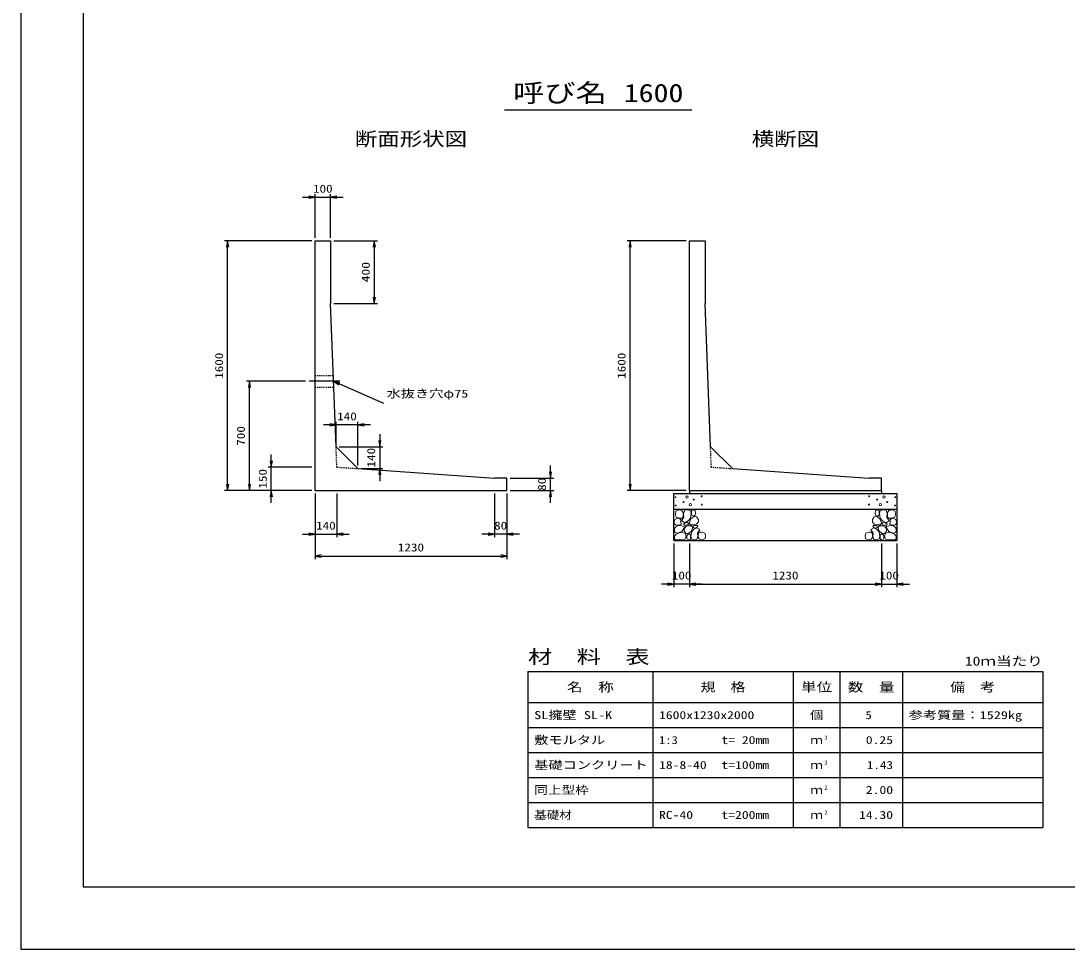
# Model space of a CAD drawing. Units: millimetres at full size. Extents: x 0 to 16820, y 0 to 12931.
# Drawn here: x 0 to 6706, y 0 to 5951 of the extents above; entities that cross this region are included whole.
import ezdxf
from ezdxf.enums import TextEntityAlignment as Align

# ---------------------------------------------------------------- set-up
doc = ezdxf.new("R2010")
doc.units = ezdxf.units.MM
doc.linetypes.add('CHAIN', pattern=[18.5, 12, -1.5, 3.5, -1.5])
doc.linetypes.add('DASHED_SPACED', pattern=[12, 6, -6])
for name, color, linetype, lineweight in [('D-BMK', 2, 'CHAIN', 25), ('D-DCR-HCHn', 4, 'Continuous', 9), ('D-MTR-FRAM', 7, 'Continuous', 25), ('D-MTR-LINE', 7, 'Continuous', 25), ('D-STR-DIM', 7, 'Continuous', 25), ('D-STR-STRn', 1, 'Continuous', 25), ('D-STR-TXT', 7, 'Continuous', 25), ('D-TTL', 2, 'Continuous', 25), ('D-TTL-TXT', 7, 'Continuous', 25)]:
    doc.layers.add(name, color=color, linetype=linetype, lineweight=lineweight)
doc.layers.add('D-MTR', color=7, linetype='Continuous')
doc.layers.add('D-MTR-TXT', color=7, linetype='Continuous')
doc.styles.add('ＭＳ ゴシック', font='')
doc.styles.get('ＭＳ ゴシック').set_extended_font_data('MS Gothic')

# ---------------------------------------------------------------- blocks, each defined once
blk = doc.blocks.new('open_arrow')
at = {"color": 0, "linetype": 'Continuous', "lineweight": -2}
blk.add_lwpolyline([(7.5, 1.25), (0, 0), (7.5, -1.25)], dxfattribs=at)

msp = doc.modelspace()

# ---------------------------------------------------------------- linework, layer by layer
at = {"layer": 'D-BMK'}
msp.add_line((2044.048, 3640), (1845, 3640), dxfattribs=at)
at = {"layer": 'D-DCR-HCHn'}
for points in [[(4192.281, 2753.808), (4185.346, 2733.005), (4194.592, 2719.136), (4217.707, 2716.824), (4233.488, 2723.599), (4226.952, 2739.939), (4231.575, 2749.185), (4222.33, 2758.431), (4208.461, 2763.053)], [(4236.198, 2811.594), (4215.395, 2816.217), (4196.904, 2806.971), (4194.592, 2786.168), (4199.215, 2769.988), (4222.33, 2763.053), (4238.51, 2763.053), (4245.444, 2774.611), (4245.444, 2800.037)], [(4254.69, 2813.906), (4247.756, 2793.102), (4250.067, 2769.988), (4233.887, 2744.562), (4254.69, 2733.005), (4277.805, 2744.562), (4291.673, 2763.053), (4296.296, 2793.102), (4291.673, 2809.283), (4277.805, 2816.217)], [(4293.985, 2758.431), (4282.427, 2730.693), (4291.673, 2719.136), (4319.411, 2719.136), (4330.968, 2723.759), (4342.525, 2739.939), (4342.525, 2753.808), (4330.968, 2772.299), (4317.099, 2774.611)], [(4298.608, 2809.283), (4298.608, 2781.545), (4310.165, 2774.611), (4321.722, 2781.545), (4324.034, 2797.725), (4321.722, 2811.594), (4305.542, 2816.217)], [(5506.015, 2758.431), (5517.573, 2730.693), (5508.327, 2719.136), (5480.589, 2719.136), (5469.032, 2723.759), (5457.475, 2739.939), (5457.475, 2753.808), (5469.032, 2772.299), (5482.901, 2774.611)], [(5501.392, 2809.283), (5501.392, 2781.545), (5489.835, 2774.611), (5478.278, 2781.545), (5475.966, 2797.725), (5478.278, 2811.594), (5494.458, 2816.217)], [(5545.31, 2813.906), (5552.244, 2793.102), (5549.933, 2769.988), (5566.113, 2744.562), (5545.31, 2733.005), (5522.195, 2744.562), (5508.327, 2763.053), (5503.704, 2793.102), (5508.327, 2809.283), (5522.195, 2816.217)], [(5563.802, 2811.594), (5584.605, 2816.217), (5603.096, 2806.971), (5605.408, 2786.168), (5600.785, 2769.988), (5577.67, 2763.053), (5561.49, 2763.053), (5554.556, 2774.611), (5554.556, 2800.037)], [(5607.719, 2753.808), (5614.654, 2733.005), (5605.408, 2719.136), (5582.293, 2716.824), (5566.512, 2723.599), (5573.048, 2739.939), (5568.425, 2749.185), (5577.67, 2758.431), (5591.539, 2763.053)], [(4236.155, 2677.009), (4253.277, 2702.692), (4251.137, 2709.112), (4227.594, 2715.533), (4206.192, 2713.393), (4191.21, 2700.551), (4189.07, 2685.57), (4191.21, 2670.588), (4208.332, 2666.308)], [(4259.313, 2733.005), (4247.756, 2723.759), (4252.379, 2716.824), (4268.559, 2716.824), (4275.493, 2719.136), (4280.116, 2728.382), (4273.182, 2735.316)], [(4296.082, 2677.009), (4306.783, 2702.692), (4298.222, 2713.393), (4272.539, 2713.393), (4261.838, 2709.112), (4251.137, 2694.131), (4251.137, 2681.289), (4261.838, 2664.167), (4274.679, 2662.027)], [(4332.466, 2625.643), (4338.886, 2644.905), (4336.746, 2666.308), (4351.728, 2689.85), (4332.466, 2700.551), (4311.063, 2689.85), (4298.222, 2672.728), (4293.941, 2644.905), (4298.222, 2629.924), (4311.063, 2623.503)], [(4328.185, 2700.551), (4338.886, 2709.112), (4334.606, 2715.533), (4319.624, 2715.533), (4313.204, 2713.393), (4308.923, 2704.832), (4315.344, 2698.411)], [(5467.534, 2625.643), (5461.114, 2644.905), (5463.254, 2666.308), (5448.272, 2689.85), (5467.534, 2700.551), (5488.937, 2689.85), (5501.778, 2672.728), (5506.059, 2644.905), (5501.778, 2629.924), (5488.937, 2623.503)], [(5471.815, 2700.551), (5461.114, 2709.112), (5465.394, 2715.533), (5480.376, 2715.533), (5486.796, 2713.393), (5491.077, 2704.832), (5484.656, 2698.411)], [(5503.918, 2677.009), (5493.217, 2702.692), (5501.778, 2713.393), (5527.461, 2713.393), (5538.162, 2709.112), (5548.863, 2694.131), (5548.863, 2681.289), (5538.162, 2664.167), (5525.321, 2662.027)], [(5540.687, 2733.005), (5552.244, 2723.759), (5547.621, 2716.824), (5531.441, 2716.824), (5524.507, 2719.136), (5519.884, 2728.382), (5526.818, 2735.316)], [(5563.845, 2677.009), (5546.723, 2702.692), (5548.863, 2709.112), (5572.406, 2715.533), (5593.808, 2713.393), (5608.79, 2700.551), (5610.93, 2685.57), (5608.79, 2670.588), (5591.668, 2666.308)], [(4244.716, 2623.503), (4259.698, 2629.924), (4263.978, 2651.326), (4255.417, 2666.308), (4240.435, 2670.588), (4221.173, 2668.448), (4199.771, 2659.887), (4189.07, 2647.045), (4189.07, 2632.064), (4195.49, 2623.503), (4221.173, 2625.643)], [(4291.801, 2629.924), (4291.801, 2655.606), (4281.1, 2662.027), (4270.399, 2655.606), (4268.259, 2640.625), (4270.399, 2627.783), (4285.381, 2623.503)], [(4349.588, 2627.783), (4368.85, 2623.503), (4385.972, 2632.064), (4388.112, 2651.326), (4383.831, 2666.308), (4362.429, 2672.728), (4347.447, 2672.728), (4341.027, 2662.027), (4341.027, 2638.484)], [(5450.412, 2627.783), (5431.15, 2623.503), (5414.028, 2632.064), (5411.888, 2651.326), (5416.169, 2666.308), (5437.571, 2672.728), (5452.553, 2672.728), (5458.973, 2662.027), (5458.973, 2638.484)], [(5508.199, 2629.924), (5508.199, 2655.606), (5518.9, 2662.027), (5529.601, 2655.606), (5531.741, 2640.625), (5529.601, 2627.783), (5514.619, 2623.503)], [(5555.284, 2623.503), (5540.302, 2629.924), (5536.022, 2651.326), (5544.583, 2666.308), (5559.565, 2670.588), (5578.827, 2668.448), (5600.229, 2659.887), (5610.93, 2647.045), (5610.93, 2632.064), (5604.51, 2623.503), (5578.827, 2625.643)]]:
    msp.add_lwpolyline(points, close=True, dxfattribs=at)
for centre, radius in [((4195.727, 2897.43), 3), ((4268.336, 2897.43), 7.5), ((4312.708, 2881.639), 3), ((4363.131, 2903.481), 3), ((5436.869, 2903.481), 3), ((5487.292, 2881.639), 3), ((5531.664, 2897.43), 7.5), ((5604.273, 2897.43), 3), ((4196.869, 2843.919), 3), ((4247.292, 2865.761), 3), ((4291.664, 2849.97), 7.5), ((4364.273, 2849.97), 3), ((5435.727, 2849.97), 3), ((5508.336, 2849.97), 7.5), ((5552.708, 2865.761), 3), ((5603.131, 2843.919), 3)]:
    msp.add_circle(centre, radius, dxfattribs=at)
at = {"layer": 'D-MTR-FRAM'}
for p, q in [((3250, 1780), (6550, 1780)), ((3250, 1780), (3250, 780)), ((6550, 1780), (6550, 780)), ((3250, 780), (6550, 780))]:
    msp.add_line(p, q, dxfattribs=at)
at = {"layer": 'D-MTR-LINE'}
for p, q in [((4050, 1780), (4050, 780)), ((4950, 1780), (4950, 780)), ((5250, 1780), (5250, 780)), ((5650, 1780), (5650, 780)), ((3250, 1580), (6550, 1580)), ((3250, 1420), (6550, 1420)), ((3250, 1260), (6550, 1260)), ((3250, 1100), (6550, 1100)), ((3250, 940), (6550, 940))]:
    msp.add_line(p, q, dxfattribs=at)
at = {"layer": 'D-STR-DIM'}
for p, q in [((1885, 4560), (1885, 4840)), ((1985, 4560), (1985, 4840)), ((1805, 4820), (2065, 4820)), ((1865, 4540), (1305, 4540)), ((1325, 2940), (1325, 4540)), ((2005, 4540), (2285, 4540)), ((2265, 4540), (2265, 4140)), ((4265, 4540), (3885, 4540)), ((3905, 2940), (3905, 4540)), ((2005, 4140), (2285, 4140)), ((1825, 3640), (1445, 3640)), ((1465, 2940), (1465, 3640)), ((2240.023, 3360.642), (1940.023, 3360.642)), ((2020.023, 3240.642), (2020.023, 3380.642)), ((2160.023, 3100.642), (2160.023, 3380.642)), ((2300.023, 3300.642), (2300.023, 3000.642)), ((2040.023, 3220.642), (2320.023, 3220.642)), ((1605, 2860), (1605, 3170)), ((1865, 3090), (1585, 3090)), ((3395, 2860), (3395, 3100)), ((2180.023, 3080.642), (2320.023, 3080.642)), ((3135, 3020), (3415, 3020)), ((1865, 2940), (1305, 2940)), ((1865, 2940), (1445, 2940)), ((1865, 2940), (1585, 2940)), ((1885, 2920), (1885, 2640)), ((1885, 2920), (1885, 2500)), ((2025, 2920), (2025, 2640)), ((3035, 2920), (3035, 2640)), ((3115, 2920), (3115, 2500)), ((3115, 2920), (3115, 2640)), ((3135, 2940), (3415, 2940)), ((4265, 2940), (3885, 2940)), ((1805, 2660), (2105, 2660)), ((3195, 2660), (2955, 2660)), ((4185, 2600), (4185, 2320)), ((4285, 2600), (4285, 2320)), ((4285, 2600), (4285, 2320)), ((5515, 2600), (5515, 2320)), ((5515, 2600), (5515, 2320)), ((5615, 2600), (5615, 2320)), ((1885, 2520), (3115, 2520)), ((4365, 2340), (4105, 2340)), ((4285, 2340), (5515, 2340)), ((5435, 2340), (5695, 2340))]:
    msp.add_line(p, q, dxfattribs=at)
at = {"layer": 'D-STR-STRn'}
for p, q in [((1885, 2940), (1885, 4540)), ((1885, 4540), (1985, 4540)), ((1985, 4540), (1985, 4140)), ((4285, 2940), (4285, 4540)), ((4285, 4540), (4385, 4540)), ((4385, 4540), (4385, 4140)), ((2020.023, 3220.642), (1985, 4140)), ((4420.023, 3220.642), (4385, 4140)), ((2160.023, 3080.642), (2020.023, 3220.642)), ((4560.023, 3080.642), (4420.023, 3220.642)), ((2160.023, 3080.642), (3035, 3020)), ((3115, 3020), (3035, 3020)), ((3115, 2940), (3115, 3020)), ((4560.023, 3080.642), (5435, 3020)), ((5515, 3020), (5435, 3020)), ((5515, 2940), (5515, 3020)), ((1885, 2940), (3115, 2940)), ((4185, 2620), (4185, 2920)), ((4185, 2920), (5615, 2920)), ((4285, 2940), (5515, 2940)), ((4285, 2940), (4285, 2920)), ((5515, 2940), (5515, 2920)), ((5615, 2920), (5615, 2620)), ((4185, 2820), (5615, 2820)), ((4185, 2620), (5615, 2620))]:
    msp.add_line(p, q, dxfattribs=at)
at = {"layer": 'D-STR-STRn', "linetype": 'DASHED_SPACED'}
for p, q in [((1885, 3677.5), (2002.619, 3677.5)), ((1885, 3602.5), (2005.476, 3602.5))]:
    msp.add_line(p, q, dxfattribs=at)
at = {"layer": 'D-STR-STRn', "color": 2, "linetype": 'DASHED_SPACED'}
for p, q in [((2025, 3090), (2020.023, 3220.642)), ((4425, 3090), (4420.023, 3220.642)), ((2025, 3090), (2160.023, 3080.642)), ((4425, 3090), (4560.023, 3080.642))]:
    msp.add_line(p, q, dxfattribs=at)
at = {"layer": 'D-STR-TXT'}
msp.add_line((2004.048, 3640), (2324.048, 3500), dxfattribs=at)
at = {"layer": 'D-TTL'}
for points in [[(0, 0), (16820, 0), (16820, 11880), (0, 11880)], [(400, 400), (16420, 400), (16420, 11480), (400, 11480)]]:
    msp.add_lwpolyline(points, close=True, dxfattribs=at)
at = {"layer": 'D-TTL-TXT'}
msp.add_line((3100, 5380), (4300, 5380), dxfattribs=at)

# ---------------------------------------------------------------- block references
at = {"layer": 'D-STR-DIM', "xscale": 5.33, "yscale": 5.33}
for p, rotation in [((1885, 4820), 180), ((1325, 4540), 270), ((2265, 4540), 270), ((3905, 4540), 270), ((2265, 4140), 90), ((1465, 3640), 270), ((2020.023, 3360.642), 180), ((2300.023, 3220.642), 90), ((1605, 3090), 90), ((2300.023, 3080.642), 270), ((3395, 3020), 90), ((1325, 2940), 90), ((1465, 2940), 90), ((3905, 2940), 90), ((1605, 2940), 270), ((3395, 2940), 270), ((1885, 2660), 180), ((3035, 2660), 180), ((3115, 2520), 180), ((4185, 2340), 180), ((5515, 2340), 180), ((5515, 2340), 180)]:
    msp.add_blockref('open_arrow', p, dxfattribs=dict(at, rotation=rotation))
for p in [(1985, 4820), (2160.023, 3360.642), (2025, 2660), (3115, 2660), (1885, 2520), (4285, 2340), (4285, 2340), (5615, 2340)]:
    msp.add_blockref('open_arrow', p, dxfattribs=at)
at = {"layer": 'D-STR-TXT', "xscale": 5.33, "yscale": 5.33, "rotation": 336.4}
msp.add_blockref('open_arrow', (2004.048, 3640), dxfattribs=at)

# ---------------------------------------------------------------- texts
at = {"layer": 'D-MTR', "style": 'ＭＳ ゴシック', "width": 1.3}
msp.add_text('材\u3000料\u3000表', height=87.98, dxfattribs=at).set_placement((3250, 1804), align=Align.BOTTOM_LEFT)
at = {"layer": 'D-MTR', "style": 'ＭＳ ゴシック', "width": 1.25}
msp.add_text('10ｍ当たり', height=58.65, dxfattribs=at).set_placement((6550, 1799.333), align=Align.BOTTOM_RIGHT)
at = {"layer": 'D-MTR-TXT', "style": 'ＭＳ ゴシック'}
for s, height, width, p in [('名\u3000称', 58.65, 1.25, (3650, 1680)), ('規\u3000格', 58.65, 1.2, (4500, 1680)), ('単位', 58.65, 1.25, (5100, 1680)), ('数\u3000量', 58.65, 1.25, (5450, 1680)), ('備\u3000考', 58.65, 1.2, (6100, 1680)), ('個', 51.32, 1.2, (5100, 1500)), ('ｍ', 51.32, 1.15, (5100, 1340)), ('ｍ', 51.32, 1.15, (5100, 1180)), ('ｍ', 51.32, 1.15, (5100, 1020)), ('ｍ', 51.32, 1.15, (5100, 860))]:
    msp.add_text(s, height=height, dxfattribs=dict(at, width=width)).set_placement(p, align=Align.MIDDLE_CENTER)
for s, width, p in [('SL擁壁 SL-K', 1.3, (3290, 1500)), ('1600x1230x2000', 1.25, (4090, 1500)), ('参考質量：1529kg', 1.3, (5690, 1500)), ('敷モルタル', 1.3, (3290, 1340)), ('1:3', 1.15, (4090, 1340)), ('t= 20mm', 1.25, (4490, 1340)), ('基礎コンクリート', 1.3, (3290, 1180)), ('18-8-40', 1.25, (4090, 1180)), ('t=100mm', 1.25, (4490, 1180)), ('同上型枠', 1.25, (3290, 1020)), ('基礎材', 1.15, (3290, 860)), ('RC-40', 1.25, (4090, 860)), ('t=200mm', 1.25, (4490, 860))]:
    msp.add_text(s, height=51.32, dxfattribs=dict(at, width=width)).set_placement(p, align=Align.MIDDLE_LEFT)
for s, width, p in [('5', 1.15, (5453.553, 1500)), ('0.25', 1.25, (5590, 1340)), ('1.43', 1.2, (5590, 1180)), ('2.00', 1.25, (5590, 1020)), ('14.30', 1.25, (5590, 860))]:
    msp.add_text(s, height=51.32, dxfattribs=dict(at, width=width)).set_placement(p, align=Align.MIDDLE_RIGHT)
at = {"layer": 'D-MTR-TXT', "style": 'ＭＳ ゴシック', "width": 1.15}
for s, p in [('3', (5150, 1335.333)), ('3', (5150, 1175.333)), ('2', (5150, 1015.333)), ('2', (5150, 855.333))]:
    msp.add_text(s, height=25.66, dxfattribs=at).set_placement(p, align=Align.BOTTOM_LEFT)
at = {"layer": 'D-STR-DIM', "style": 'ＭＳ ゴシック', "width": 1.2}
for s, p in [('100', (1935, 4875)), ('140', (2090.023, 3415.642)), ('140', (1955, 2715)), ('80', (3075, 2715)), ('1230', (2500, 2575)), ('100', (4235, 2395)), ('1230', (4900, 2395)), ('100', (5565, 2395))]:
    msp.add_text(s, height=51.32, dxfattribs=at).set_placement(p, align=Align.MIDDLE_CENTER)
at = {"layer": 'D-STR-DIM', "style": 'ＭＳ ゴシック'}
for s, width, p in [('400', 1.25, (2210, 4340)), ('1600', 1.2, (1270, 3740)), ('1600', 1.2, (3850, 3740)), ('700', 1.2, (1410, 3290)), ('140', 1.2, (2245.023, 3150.642)), ('150', 1.2, (1550, 3015)), ('80', 1.2, (3340, 2980))]:
    msp.add_text(s, height=51.32, rotation=90, dxfattribs=dict(at, width=width)).set_placement(p, align=Align.MIDDLE_CENTER)
at = {"layer": 'D-STR-TXT', "style": 'ＭＳ ゴシック', "width": 1.3}
msp.add_text('水抜き穴φ75', height=51.32, dxfattribs=at).set_placement((2344.048, 3520), align=Align.BOTTOM_LEFT)
at = {"layer": 'D-TTL-TXT', "style": 'ＭＳ ゴシック'}
for s, height, width, p in [('呼び名', 117.3, 1.25, (3455, 5395)), ('1600', 117.3, 1.2, (4055, 5395)), ('断面形状図', 87.98, 1.2, (2500, 5124)), ('横断図', 87.98, 1.2, (4900, 5124))]:
    msp.add_text(s, height=height, dxfattribs=dict(at, width=width)).set_placement(p, align=Align.BOTTOM_CENTER)

doc.saveas('drawing.dxf')
